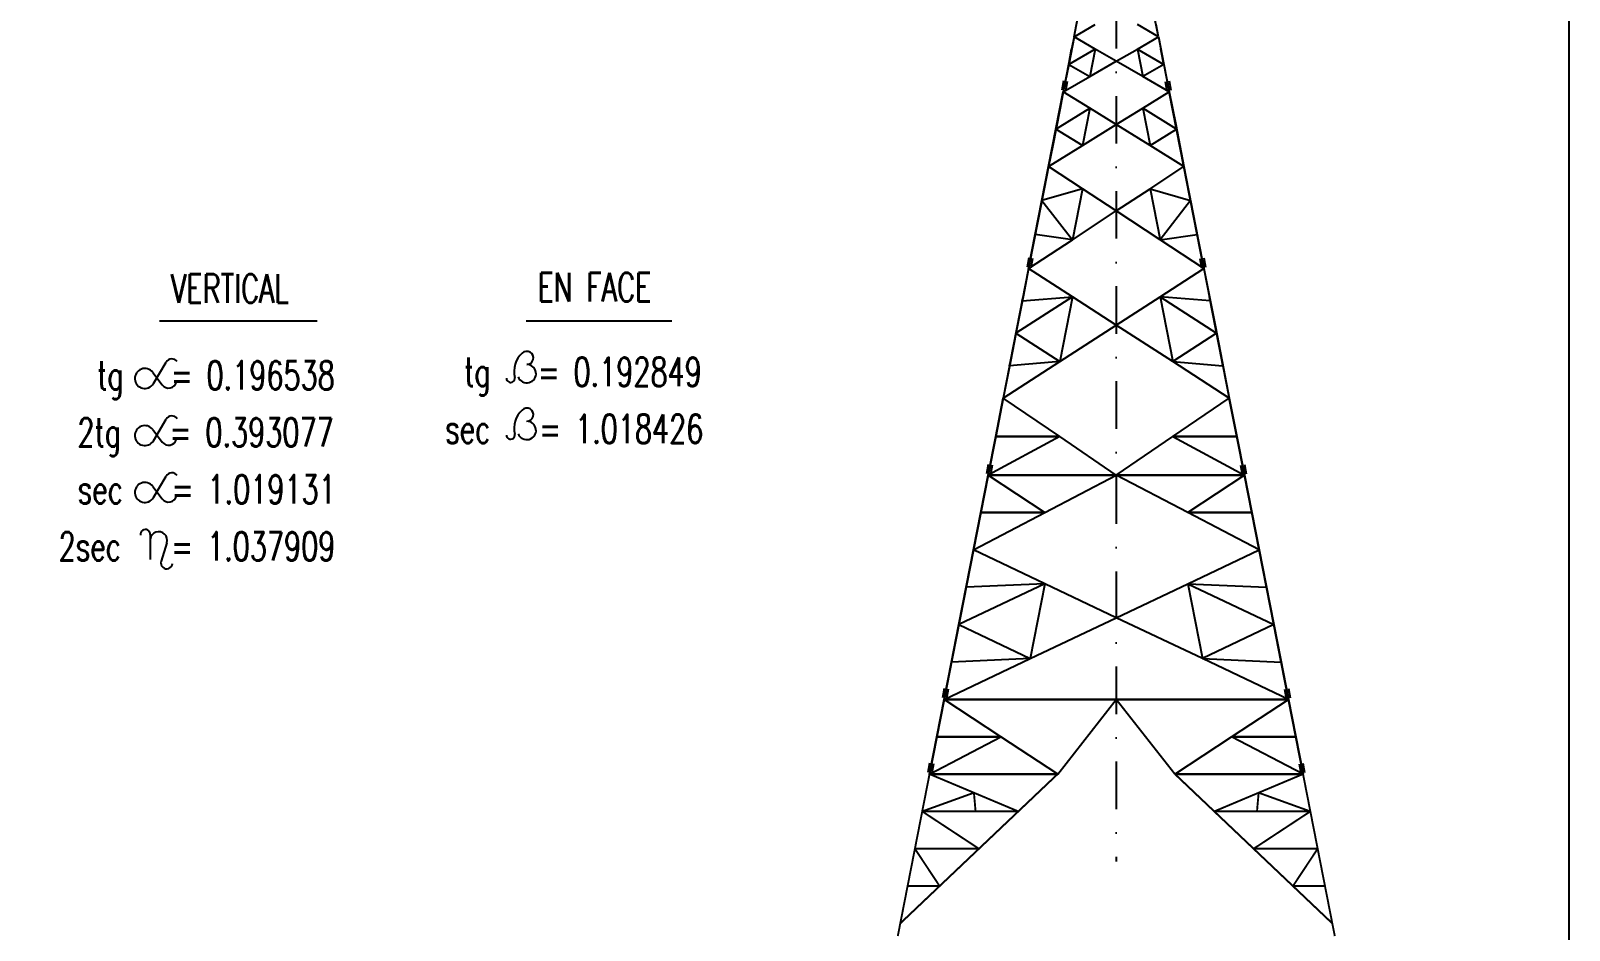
# Model space of a CAD drawing. Extents: x 650600 to 666820, y -4460 to 7020.
# Drawn here: x 663583 to 666820, y -574 to 1319 of the extents above; entities that cross this region are included whole.
import ezdxf

# ---------------------------------------------------------------- set-up
doc = ezdxf.new("R2010")
doc.units = 0
doc.header["$LTSCALE"] = 200
doc.header["$MEASUREMENT"] = 0
doc.linetypes.add('DASHDOT', pattern=[1, 0.5, -0.25, 0, -0.25])
for name, color, linetype in [('LINEA-MEDIA', 7, 'CONTINUOUS'), ('LS', 7, 'CONTINUOUS'), ('MZ', 6, 'DASHDOT')]:
    doc.layers.add(name, color=color, linetype=linetype)
doc.styles.add('RS', font='ROMANS8.shx', dxfattribs={"width": 0.7})

msp = doc.modelspace()

# ---------------------------------------------------------------- linework, layer by layer
at = {"layer": 'LINEA-MEDIA'}
for p, q in [((663853.613, 708.454), (664185.132, 708.454)), ((664624.99, 708.454), (664931.953, 708.454)), ((663840.601, 576.433), (663867.265, 621.462)), ((663839.281, 599.839), (663859.135, 573.577)), ((663840.601, 456.26), (663867.265, 501.29)), ((663839.281, 479.667), (663859.135, 453.404)), ((663839.281, 359.995), (663859.135, 333.733)), ((663840.601, 336.589), (663867.265, 381.618)), ((663833.73, 258.593), (663833.73, 206.103)), ((663868.928, 241.324), (663856.862, 202.574))]:
    msp.add_line(p, q, dxfattribs=at)
for centre, radius, start, end in [((663879.436, 614.255), 14.145, 36.935571, 149.368163), ((664651.614, 601.76), 51.996, 132.141042, 193.778634), ((664626.531, 597.379), 19.358, 200.722607, 90), ((664626.531, 630.564), 13.827, 270, 135.157666), ((663822.499, 587.152), 21.038, 37.08899, 329.368163), ((664592.335, 587.789), 8.921, 179.906205, 10.244605), ((663872.633, 583.781), 16.92, 217.08899, 345.851113), ((664651.614, 482.172), 51.996, 132.141042, 193.778634), ((664626.531, 510.976), 13.827, 270, 135.157666), ((663822.499, 466.98), 21.038, 37.08899, 329.368163), ((663879.436, 494.082), 14.145, 36.935571, 149.368163), ((664626.531, 477.791), 19.358, 200.722607, 90), ((663872.633, 463.608), 16.92, 217.08899, 345.851113), ((664592.335, 468.201), 8.921, 179.906205, 10.244605), ((663879.436, 374.411), 14.145, 36.935571, 149.368163), ((663822.499, 347.308), 21.038, 37.08899, 329.368163), ((663872.633, 343.937), 16.92, 217.08899, 345.851113), ((663823.657, 259.333), 10.074, 355.786368, 189.399767), ((663851.643, 246.706), 18.103, 342.70498, 171.681716), ((663868.623, 198.913), 12.317, 162.70498, 355.007087)]:
    msp.add_arc(centre, radius, start, end, dxfattribs=at)
at = {"layer": 'LS', "color": 6, "ltscale": 0.01}
for p, q in [((665778.122, 1305.749), (665788.392, 1358.149)), ((665778.122, 1305.749), (665788.392, 1358.149)), ((665778.122, 1305.749), (665783.257, 1331.949)), ((665778.122, 1305.749), (665783.257, 1331.949)), ((665778.122, 1305.749), (665822.557, 1331.949)), ((665778.122, 1305.749), (665822.557, 1331.949)), ((665955.862, 1305.749), (665911.427, 1331.949)), ((665955.862, 1305.749), (665911.427, 1331.949)), ((665955.862, 1305.749), (665945.592, 1358.149)), ((665955.862, 1305.749), (665945.592, 1358.149)), ((665955.862, 1305.749), (665950.727, 1331.949)), ((665955.862, 1305.749), (665950.727, 1331.949)), ((665778.122, 1305.749), (665766.803, 1248.109)), ((665778.122, 1305.749), (665766.803, 1248.109)), ((665778.122, 1305.749), (665773.091, 1280.178)), ((665778.122, 1305.749), (665773.091, 1280.178)), ((665822.557, 1280.178), (665778.122, 1305.749)), ((665822.557, 1280.178), (665778.122, 1305.749)), ((665911.427, 1280.178), (665955.862, 1305.749)), ((665911.427, 1280.178), (665955.862, 1305.749)), ((665955.862, 1305.749), (665960.893, 1280.178)), ((665955.862, 1305.749), (665960.893, 1280.178)), ((665955.862, 1305.749), (665967.181, 1248.109)), ((665955.862, 1305.749), (665967.181, 1248.109)), ((665773.091, 1280.178), (665761.825, 1222.538)), ((665773.091, 1280.178), (665761.825, 1222.538)), ((665766.803, 1248.109), (665773.091, 1280.178)), ((665766.803, 1248.109), (665773.091, 1280.178)), ((665822.557, 1280.178), (665766.803, 1248.109)), ((665822.557, 1280.178), (665766.803, 1248.109)), ((665773.091, 1280.178), (665768.113, 1254.607)), ((665773.091, 1280.178), (665768.113, 1254.607)), ((665822.557, 1280.178), (665811.238, 1222.538)), ((665822.557, 1280.178), (665811.238, 1222.538)), ((665866.992, 1254.607), (665822.557, 1280.178)), ((665866.992, 1254.607), (665822.557, 1280.178)), ((665866.992, 1254.607), (665911.427, 1280.178)), ((665866.992, 1254.607), (665911.427, 1280.178)), ((665911.427, 1280.178), (665967.181, 1248.109)), ((665911.427, 1280.178), (665967.181, 1248.109)), ((665911.427, 1280.178), (665922.746, 1222.538)), ((665911.427, 1280.178), (665922.746, 1222.538)), ((665960.893, 1280.178), (665965.871, 1254.607)), ((665960.893, 1280.178), (665965.871, 1254.607)), ((665967.181, 1248.109), (665960.893, 1280.178)), ((665967.181, 1248.109), (665960.893, 1280.178)), ((665960.893, 1280.178), (665972.159, 1222.538)), ((665960.893, 1280.178), (665972.159, 1222.538)), ((665766.803, 1248.109), (665755.537, 1190.469)), ((665766.803, 1248.109), (665755.537, 1190.469)), ((665768.113, 1254.607), (665761.825, 1222.538)), ((665768.113, 1254.607), (665761.825, 1222.538)), ((665766.803, 1248.109), (665761.825, 1222.538)), ((665766.803, 1248.109), (665761.825, 1222.538)), ((665766.803, 1248.109), (665811.238, 1222.538)), ((665766.803, 1248.109), (665811.238, 1222.538)), ((665811.238, 1222.538), (665866.992, 1254.607)), ((665811.238, 1222.538), (665866.992, 1254.607)), ((665922.746, 1222.538), (665866.992, 1254.607)), ((665922.746, 1222.538), (665866.992, 1254.607)), ((665967.181, 1248.109), (665922.746, 1222.538)), ((665967.181, 1248.109), (665922.746, 1222.538)), ((665965.871, 1254.607), (665972.159, 1222.538)), ((665965.871, 1254.607), (665972.159, 1222.538)), ((665967.181, 1248.109), (665978.447, 1190.469)), ((665967.181, 1248.109), (665978.447, 1190.469)), ((665967.181, 1248.109), (665972.159, 1222.538)), ((665967.181, 1248.109), (665972.159, 1222.538)), ((665755.633, 1213.223), (665752.124, 1193.543)), ((665761.825, 1222.538), (665755.537, 1190.469)), ((665761.825, 1222.538), (665755.537, 1190.469)), ((665755.537, 1190.469), (665811.238, 1222.538)), ((665755.537, 1190.469), (665811.238, 1222.538)), ((665763.887, 1211.752), (665760.377, 1192.071)), ((665978.447, 1190.469), (665922.746, 1222.538)), ((665978.447, 1190.469), (665922.746, 1222.538)), ((665970.097, 1211.752), (665973.607, 1192.071)), ((665972.159, 1222.538), (665978.447, 1190.469)), ((665972.159, 1222.538), (665978.447, 1190.469)), ((665972.159, 1222.538), (665978.447, 1190.469)), ((665972.159, 1222.538), (665978.447, 1190.469)), ((665978.351, 1213.223), (665981.861, 1193.543)), ((665740.079, 1111.869), (665755.537, 1190.469)), ((665740.079, 1111.869), (665755.537, 1190.469)), ((665755.537, 1190.469), (665748.725, 1155.938)), ((665755.537, 1190.469), (665748.725, 1155.938)), ((665811.238, 1155.938), (665755.537, 1190.469)), ((665811.238, 1155.938), (665755.537, 1190.469)), ((665922.746, 1155.938), (665978.447, 1190.469)), ((665922.746, 1155.938), (665978.447, 1190.469)), ((665993.905, 1111.869), (665978.447, 1190.469)), ((665993.905, 1111.869), (665978.447, 1190.469)), ((665978.447, 1190.469), (665985.259, 1155.938)), ((665978.447, 1190.469), (665985.259, 1155.938)), ((665748.725, 1155.938), (665733.32, 1077.338)), ((665748.725, 1155.938), (665733.32, 1077.338)), ((665740.079, 1111.869), (665811.238, 1155.938)), ((665740.079, 1111.869), (665811.238, 1155.938)), ((665748.725, 1155.938), (665740.079, 1111.869)), ((665748.725, 1155.938), (665740.079, 1111.869)), ((665748.725, 1155.938), (665741.966, 1121.406)), ((665748.725, 1155.938), (665741.966, 1121.406)), ((665811.238, 1155.938), (665795.833, 1077.338)), ((665811.238, 1155.938), (665795.833, 1077.338)), ((665866.992, 1121.406), (665811.238, 1155.938)), ((665866.992, 1121.406), (665811.238, 1155.938)), ((665866.992, 1121.406), (665922.746, 1155.938)), ((665866.992, 1121.406), (665922.746, 1155.938)), ((665922.746, 1155.938), (665938.151, 1077.338)), ((665922.746, 1155.938), (665938.151, 1077.338)), ((665993.905, 1111.869), (665922.746, 1155.938)), ((665993.905, 1111.869), (665922.746, 1155.938)), ((665985.259, 1155.938), (665993.905, 1111.869)), ((665985.259, 1155.938), (665993.905, 1111.869)), ((665985.259, 1155.938), (666000.664, 1077.338)), ((665985.259, 1155.938), (666000.664, 1077.338)), ((665985.259, 1155.938), (665992.018, 1121.406)), ((665985.259, 1155.938), (665992.018, 1121.406)), ((665724.674, 1033.269), (665740.079, 1111.869)), ((665724.674, 1033.269), (665740.079, 1111.869)), ((665741.966, 1121.406), (665733.32, 1077.338)), ((665741.966, 1121.406), (665733.32, 1077.338)), ((665740.079, 1111.869), (665733.32, 1077.338)), ((665740.079, 1111.869), (665733.32, 1077.338)), ((665795.833, 1077.338), (665740.079, 1111.869)), ((665795.833, 1077.338), (665740.079, 1111.869)), ((665795.833, 1077.338), (665866.992, 1121.406)), ((665795.833, 1077.338), (665866.992, 1121.406)), ((665938.151, 1077.338), (665866.992, 1121.406)), ((665938.151, 1077.338), (665866.992, 1121.406)), ((665938.151, 1077.338), (665993.905, 1111.869)), ((665938.151, 1077.338), (665993.905, 1111.869)), ((665992.018, 1121.406), (666000.664, 1077.338)), ((665992.018, 1121.406), (666000.664, 1077.338)), ((665993.905, 1111.869), (666000.664, 1077.338)), ((665993.905, 1111.869), (666000.664, 1077.338)), ((666009.31, 1033.269), (665993.905, 1111.869)), ((666009.31, 1033.269), (665993.905, 1111.869)), ((665724.674, 1033.269), (665795.833, 1077.338)), ((665724.674, 1033.269), (665795.833, 1077.338)), ((665733.32, 1077.338), (665724.674, 1033.269)), ((665733.32, 1077.338), (665724.674, 1033.269)), ((666009.31, 1033.269), (665938.151, 1077.338)), ((666009.31, 1033.269), (665938.151, 1077.338)), ((666000.664, 1077.338), (666009.31, 1033.269)), ((666000.664, 1077.338), (666009.31, 1033.269)), ((665710.63, 961.639), (665724.674, 1033.269)), ((665710.63, 961.639), (665724.674, 1033.269)), ((665724.674, 1033.269), (665715.504, 986.476)), ((665724.674, 1033.269), (665715.504, 986.476)), ((665795.833, 986.476), (665724.674, 1033.269)), ((665795.833, 986.476), (665724.674, 1033.269)), ((665938.151, 986.476), (666009.31, 1033.269)), ((665938.151, 986.476), (666009.31, 1033.269)), ((666023.354, 961.639), (666009.31, 1033.269)), ((666023.354, 961.639), (666009.31, 1033.269)), ((666009.31, 1033.269), (666018.48, 986.476)), ((666009.31, 1033.269), (666018.48, 986.476)), ((665715.504, 986.476), (665694.439, 879.056)), ((665715.504, 986.476), (665694.439, 879.056)), ((665715.504, 986.476), (665706.334, 939.683)), ((665715.504, 986.476), (665706.334, 939.683)), ((665795.833, 986.476), (665710.63, 961.639)), ((665795.833, 986.476), (665710.63, 961.639)), ((665710.63, 961.639), (665715.504, 986.476)), ((665710.63, 961.639), (665715.504, 986.476)), ((665795.833, 986.476), (665774.768, 879.056)), ((665795.833, 986.476), (665774.768, 879.056)), ((665866.992, 939.683), (665795.833, 986.476)), ((665866.992, 939.683), (665795.833, 986.476)), ((665866.992, 939.683), (665938.151, 986.476)), ((665866.992, 939.683), (665938.151, 986.476)), ((665938.151, 986.476), (666023.354, 961.639)), ((665938.151, 986.476), (666023.354, 961.639)), ((665938.151, 986.476), (665959.216, 879.056)), ((665938.151, 986.476), (665959.216, 879.056)), ((666023.354, 961.639), (666018.48, 986.476)), ((666023.354, 961.639), (666018.48, 986.476)), ((666018.48, 986.476), (666039.545, 879.056)), ((666018.48, 986.476), (666039.545, 879.056)), ((666018.48, 986.476), (666027.65, 939.683)), ((666018.48, 986.476), (666027.65, 939.683)), ((665710.63, 961.639), (665694.439, 879.056)), ((665710.63, 961.639), (665694.439, 879.056)), ((665706.334, 939.683), (665694.439, 879.056)), ((665706.334, 939.683), (665694.439, 879.056)), ((665696.587, 890.06), (665710.63, 961.639)), ((665696.587, 890.06), (665710.63, 961.639)), ((665710.63, 961.639), (665774.768, 879.056)), ((665710.63, 961.639), (665774.768, 879.056)), ((665774.768, 879.056), (665866.992, 939.683)), ((665774.768, 879.056), (665866.992, 939.683)), ((665959.216, 879.056), (665866.992, 939.683)), ((665959.216, 879.056), (665866.992, 939.683)), ((666023.354, 961.639), (665959.216, 879.056)), ((666023.354, 961.639), (665959.216, 879.056)), ((666023.354, 961.639), (666039.545, 879.056)), ((666023.354, 961.639), (666039.545, 879.056)), ((666037.397, 890.06), (666023.354, 961.639)), ((666037.397, 890.06), (666023.354, 961.639)), ((666027.65, 939.683), (666039.545, 879.056)), ((666027.65, 939.683), (666039.545, 879.056)), ((665682.544, 818.429), (665696.587, 890.06)), ((665682.544, 818.429), (665696.587, 890.06)), ((665682.544, 818.429), (665774.768, 879.056)), ((665682.544, 818.429), (665774.768, 879.056)), ((665694.439, 879.056), (665682.544, 818.429)), ((665694.439, 879.056), (665682.544, 818.429)), ((665696.587, 890.06), (665694.439, 879.056)), ((665696.587, 890.06), (665694.439, 879.056)), ((665774.768, 879.056), (665696.587, 890.06)), ((665774.768, 879.056), (665696.587, 890.06)), ((665959.216, 879.056), (666037.397, 890.06)), ((665959.216, 879.056), (666037.397, 890.06)), ((666051.44, 818.429), (665959.216, 879.056)), ((666051.44, 818.429), (665959.216, 879.056)), ((666037.397, 890.06), (666039.545, 879.056)), ((666037.397, 890.06), (666039.545, 879.056)), ((666051.44, 818.429), (666037.397, 890.06)), ((666051.44, 818.429), (666037.397, 890.06)), ((666039.545, 879.056), (666051.44, 818.429)), ((666039.545, 879.056), (666051.44, 818.429)), ((665682.544, 818.429), (665669.182, 750.309)), ((665682.544, 818.429), (665669.182, 750.309)), ((665682.544, 818.429), (665670.911, 758.903)), ((665682.544, 818.429), (665670.911, 758.903)), ((665682.64, 841.183), (665679.13, 821.503)), ((665774.768, 758.903), (665682.544, 818.429)), ((665774.768, 758.903), (665682.544, 818.429)), ((665690.894, 839.712), (665687.384, 820.031)), ((665959.216, 758.903), (666051.44, 818.429)), ((665959.216, 758.903), (666051.44, 818.429)), ((666043.09, 839.712), (666046.6, 820.031)), ((666051.344, 841.183), (666054.854, 821.503)), ((666051.44, 818.429), (666064.802, 750.309)), ((666051.44, 818.429), (666064.802, 750.309)), ((666051.44, 818.429), (666063.073, 758.903)), ((666051.44, 818.429), (666063.073, 758.903)), ((665644.187, 622.663), (665670.911, 758.903)), ((665644.187, 622.663), (665670.911, 758.903)), ((665774.768, 758.903), (665655.872, 682.189)), ((665774.768, 758.903), (665655.872, 682.189)), ((665670.911, 758.903), (665655.872, 682.189)), ((665670.911, 758.903), (665655.872, 682.189)), ((665669.182, 750.309), (665655.872, 682.189)), ((665669.182, 750.309), (665655.872, 682.189)), ((665670.911, 758.903), (665659.226, 699.429)), ((665670.911, 758.903), (665659.226, 699.429)), ((665669.182, 750.309), (665774.768, 758.903)), ((665669.182, 750.309), (665774.768, 758.903)), ((665669.182, 750.309), (665670.911, 758.903)), ((665669.182, 750.309), (665670.911, 758.903)), ((665774.768, 758.903), (665748.044, 622.663)), ((665774.768, 758.903), (665748.044, 622.663)), ((665866.992, 699.429), (665774.768, 758.903)), ((665866.992, 699.429), (665774.768, 758.903)), ((665866.992, 699.429), (665959.216, 758.903)), ((665866.992, 699.429), (665959.216, 758.903)), ((666064.802, 750.309), (665959.216, 758.903)), ((666064.802, 750.309), (665959.216, 758.903)), ((665959.216, 758.903), (666078.112, 682.189)), ((665959.216, 758.903), (666078.112, 682.189)), ((665959.216, 758.903), (665985.94, 622.663)), ((665959.216, 758.903), (665985.94, 622.663)), ((666064.802, 750.309), (666063.073, 758.903)), ((666064.802, 750.309), (666063.073, 758.903)), ((666063.073, 758.903), (666078.112, 682.189)), ((666063.073, 758.903), (666078.112, 682.189)), ((666089.797, 622.663), (666063.073, 758.903)), ((666089.797, 622.663), (666063.073, 758.903)), ((666063.073, 758.903), (666074.758, 699.429)), ((666063.073, 758.903), (666074.758, 699.429)), ((666064.802, 750.309), (666078.112, 682.189)), ((666064.802, 750.309), (666078.112, 682.189)), ((665655.872, 682.189), (665642.51, 614.069)), ((665655.872, 682.189), (665642.51, 614.069)), ((665659.226, 699.429), (665644.187, 622.663)), ((665659.226, 699.429), (665644.187, 622.663)), ((665655.872, 682.189), (665644.187, 622.663)), ((665655.872, 682.189), (665644.187, 622.663)), ((665655.872, 682.189), (665748.044, 622.663)), ((665655.872, 682.189), (665748.044, 622.663)), ((665748.044, 622.663), (665866.992, 699.429)), ((665748.044, 622.663), (665866.992, 699.429)), ((665985.94, 622.663), (665866.992, 699.429)), ((665985.94, 622.663), (665866.992, 699.429)), ((666078.112, 682.189), (665985.94, 622.663)), ((666078.112, 682.189), (665985.94, 622.663)), ((666074.758, 699.429), (666089.797, 622.663)), ((666074.758, 699.429), (666089.797, 622.663)), ((666078.112, 682.189), (666089.797, 622.663)), ((666078.112, 682.189), (666089.797, 622.663)), ((666078.112, 682.189), (666091.474, 614.069)), ((666078.112, 682.189), (666091.474, 614.069)), ((665629.148, 545.949), (665748.044, 622.663)), ((665629.148, 545.949), (665748.044, 622.663)), ((665644.187, 622.663), (665629.148, 545.949)), ((665644.187, 622.663), (665629.148, 545.949)), ((665748.044, 622.663), (665642.51, 614.069)), ((665748.044, 622.663), (665642.51, 614.069)), ((665642.51, 614.069), (665644.187, 622.663)), ((665642.51, 614.069), (665644.187, 622.663)), ((665985.94, 622.663), (666091.474, 614.069)), ((665985.94, 622.663), (666091.474, 614.069)), ((666104.836, 545.949), (665985.94, 622.663)), ((666104.836, 545.949), (665985.94, 622.663)), ((666091.474, 614.069), (666089.797, 622.663)), ((666091.474, 614.069), (666089.797, 622.663)), ((666089.797, 622.663), (666104.836, 545.949)), ((666089.797, 622.663), (666104.836, 545.949)), ((665642.51, 614.069), (665629.148, 545.949)), ((665642.51, 614.069), (665629.148, 545.949)), ((666091.474, 614.069), (666104.836, 545.949)), ((666091.474, 614.069), (666104.836, 545.949)), ((665613.219, 464.729), (665629.148, 545.949)), ((665613.219, 464.729), (665629.148, 545.949)), ((665629.148, 545.949), (665613.219, 464.729)), ((665629.148, 545.949), (665613.219, 464.729)), ((665748.044, 464.729), (665629.148, 545.949)), ((665748.044, 464.729), (665629.148, 545.949)), ((665985.94, 464.729), (666104.836, 545.949)), ((665985.94, 464.729), (666104.836, 545.949)), ((666120.765, 464.729), (666104.836, 545.949)), ((666120.765, 464.729), (666104.836, 545.949)), ((666104.836, 545.949), (666120.765, 464.729)), ((666104.836, 545.949), (666120.765, 464.729)), ((665748.044, 464.729), (665597.289, 383.509)), ((665748.044, 464.729), (665597.289, 383.509)), ((665613.219, 464.729), (665597.289, 383.509)), ((665613.219, 464.729), (665597.289, 383.509)), ((665597.289, 383.509), (665613.219, 464.729)), ((665597.289, 383.509), (665613.219, 464.729)), ((665613.219, 464.729), (665597.289, 383.509)), ((665613.219, 464.729), (665597.289, 383.509)), ((665613.219, 464.729), (665748.044, 464.729)), ((665748.044, 464.729), (665613.219, 464.729)), ((665866.992, 383.509), (665748.044, 464.729)), ((665866.992, 383.509), (665748.044, 464.729)), ((665866.992, 383.509), (665985.94, 464.729)), ((665866.992, 383.509), (665985.94, 464.729)), ((665985.94, 464.729), (666120.765, 464.729)), ((666120.765, 464.729), (665985.94, 464.729)), ((665985.94, 464.729), (666136.695, 383.509)), ((665985.94, 464.729), (666136.695, 383.509)), ((666120.765, 464.729), (666136.695, 383.509)), ((666120.765, 464.729), (666136.695, 383.509)), ((666136.695, 383.509), (666120.765, 464.729)), ((666136.695, 383.509), (666120.765, 464.729)), ((666120.765, 464.729), (666136.695, 383.509)), ((666120.765, 464.729), (666136.695, 383.509)), ((665597.385, 406.263), (665593.876, 386.583)), ((665605.639, 404.792), (665602.129, 385.111)), ((666128.345, 404.792), (666131.855, 385.111)), ((666136.599, 406.263), (666140.109, 386.583)), ((665597.289, 383.509), (665581.884, 304.909)), ((665597.289, 383.509), (665581.884, 304.909)), ((665581.884, 304.909), (665597.289, 383.509)), ((665581.884, 304.909), (665597.289, 383.509)), ((665597.289, 383.509), (665581.884, 304.909)), ((665597.289, 383.509), (665581.884, 304.909)), ((665732.114, 383.509), (665597.289, 383.509)), ((665597.289, 383.509), (665732.114, 383.509)), ((665597.289, 383.509), (665732.114, 383.509)), ((665597.289, 383.509), (665732.114, 383.509)), ((665597.289, 383.509), (665732.114, 383.509)), ((665732.114, 383.509), (665597.289, 383.509)), ((665732.114, 383.509), (665597.289, 383.509)), ((665732.114, 383.509), (665597.289, 383.509)), ((665597.289, 383.509), (665716.709, 304.909)), ((665597.289, 383.509), (665716.709, 304.909)), ((665716.709, 304.909), (665866.992, 383.509)), ((665716.709, 304.909), (665866.992, 383.509)), ((665732.114, 383.509), (665866.992, 383.509)), ((665866.992, 383.509), (665732.114, 383.509)), ((665866.992, 383.509), (665732.114, 383.509)), ((665866.992, 383.509), (665732.114, 383.509)), ((665866.992, 383.509), (666001.87, 383.509)), ((666001.87, 383.509), (665866.992, 383.509)), ((665866.992, 383.509), (666001.87, 383.509)), ((665866.992, 383.509), (666001.87, 383.509)), ((666017.275, 304.909), (665866.992, 383.509)), ((666017.275, 304.909), (665866.992, 383.509)), ((666136.695, 383.509), (666001.87, 383.509)), ((666001.87, 383.509), (666136.695, 383.509)), ((666136.695, 383.509), (666001.87, 383.509)), ((666136.695, 383.509), (666001.87, 383.509)), ((666001.87, 383.509), (666136.695, 383.509)), ((666136.695, 383.509), (666001.87, 383.509)), ((666001.87, 383.509), (666136.695, 383.509)), ((666136.695, 383.509), (666017.275, 304.909)), ((666136.695, 383.509), (666017.275, 304.909)), ((666136.695, 383.509), (666152.1, 304.909)), ((666136.695, 383.509), (666152.1, 304.909)), ((666152.1, 304.909), (666136.695, 383.509)), ((666152.1, 304.909), (666136.695, 383.509)), ((666136.695, 383.509), (666152.1, 304.909)), ((666136.695, 383.509), (666152.1, 304.909)), ((665566.478, 226.309), (665581.884, 304.909)), ((665566.478, 226.309), (665581.884, 304.909)), ((665566.478, 226.309), (665716.709, 304.909)), ((665566.478, 226.309), (665716.709, 304.909)), ((665581.884, 304.909), (665566.478, 226.309)), ((665581.884, 304.909), (665566.478, 226.309)), ((665581.884, 304.909), (665716.709, 304.909)), ((665716.709, 304.909), (665581.884, 304.909)), ((666017.275, 304.909), (666152.1, 304.909)), ((666152.1, 304.909), (666017.275, 304.909)), ((666167.506, 226.309), (666017.275, 304.909)), ((666167.506, 226.309), (666017.275, 304.909)), ((666167.506, 226.309), (666152.1, 304.909)), ((666167.506, 226.309), (666152.1, 304.909)), ((666152.1, 304.909), (666167.506, 226.309)), ((666152.1, 304.909), (666167.506, 226.309)), ((665551.072, 147.709), (665566.478, 226.309)), ((665551.072, 147.709), (665566.478, 226.309)), ((665566.478, 226.309), (665552.487, 155.045)), ((665566.478, 226.309), (665552.487, 155.045)), ((665716.709, 155.045), (665566.478, 226.309)), ((665716.709, 155.045), (665566.478, 226.309)), ((666017.275, 155.045), (666167.506, 226.309)), ((666017.275, 155.045), (666167.506, 226.309)), ((666182.912, 147.709), (666167.506, 226.309)), ((666182.912, 147.709), (666167.506, 226.309)), ((666167.506, 226.309), (666181.497, 155.045)), ((666167.506, 226.309), (666181.497, 155.045)), ((665552.487, 155.045), (665521.676, -2.155)), ((665552.487, 155.045), (665521.676, -2.155)), ((665552.487, 155.045), (665535.614, 69.109)), ((665552.487, 155.045), (665535.614, 69.109)), ((665716.709, 155.045), (665535.614, 69.109)), ((665716.709, 155.045), (665535.614, 69.109)), ((665535.614, 69.109), (665551.072, 147.709)), ((665535.614, 69.109), (665551.072, 147.709)), ((665552.487, 155.045), (665538.496, 83.729)), ((665552.487, 155.045), (665538.496, 83.729)), ((665716.709, 155.045), (665551.072, 147.709)), ((665716.709, 155.045), (665551.072, 147.709)), ((665551.072, 147.709), (665552.487, 155.045)), ((665551.072, 147.709), (665552.487, 155.045)), ((665716.709, 155.045), (665685.898, -2.155)), ((665716.709, 155.045), (665685.898, -2.155)), ((665866.992, 83.729), (665716.709, 155.045)), ((665866.992, 83.729), (665716.709, 155.045)), ((665866.992, 83.729), (666017.275, 155.045)), ((665866.992, 83.729), (666017.275, 155.045)), ((666017.275, 155.045), (666182.912, 147.709)), ((666017.275, 155.045), (666182.912, 147.709)), ((666017.275, 155.045), (666198.37, 69.109)), ((666017.275, 155.045), (666198.37, 69.109)), ((666017.275, 155.045), (666048.086, -2.155)), ((666017.275, 155.045), (666048.086, -2.155)), ((666182.912, 147.709), (666181.497, 155.045)), ((666182.912, 147.709), (666181.497, 155.045)), ((666181.497, 155.045), (666198.37, 69.109)), ((666181.497, 155.045), (666198.37, 69.109)), ((666181.497, 155.045), (666212.308, -2.155)), ((666181.497, 155.045), (666212.308, -2.155)), ((666181.497, 155.045), (666195.488, 83.729)), ((666181.497, 155.045), (666195.488, 83.729)), ((666198.37, 69.109), (666182.912, 147.709)), ((666198.37, 69.109), (666182.912, 147.709)), ((665520.209, -9.491), (665535.614, 69.109)), ((665520.209, -9.491), (665535.614, 69.109)), ((665538.496, 83.729), (665521.676, -2.155)), ((665538.496, 83.729), (665521.676, -2.155)), ((665535.614, 69.109), (665521.676, -2.155)), ((665535.614, 69.109), (665521.676, -2.155)), ((665535.614, 69.109), (665685.898, -2.155)), ((665535.614, 69.109), (665685.898, -2.155)), ((665685.898, -2.155), (665866.992, 83.729)), ((665685.898, -2.155), (665866.992, 83.729)), ((666048.086, -2.155), (665866.992, 83.729)), ((666048.086, -2.155), (665866.992, 83.729)), ((666198.37, 69.109), (666048.086, -2.155)), ((666198.37, 69.109), (666048.086, -2.155)), ((666195.488, 83.729), (666212.308, -2.155)), ((666195.488, 83.729), (666212.308, -2.155)), ((666198.37, 69.109), (666212.308, -2.155)), ((666198.37, 69.109), (666212.308, -2.155)), ((666213.775, -9.491), (666198.37, 69.109)), ((666213.775, -9.491), (666198.37, 69.109)), ((665504.803, -88.091), (665685.898, -2.155)), ((665504.803, -88.091), (665685.898, -2.155)), ((665521.676, -2.155), (665504.803, -88.091)), ((665521.676, -2.155), (665504.803, -88.091)), ((665504.803, -88.091), (665520.209, -9.491)), ((665504.803, -88.091), (665520.209, -9.491)), ((665521.676, -2.155), (665520.209, -9.491)), ((665521.676, -2.155), (665520.209, -9.491)), ((665685.898, -2.155), (665520.209, -9.491)), ((665685.898, -2.155), (665520.209, -9.491)), ((666048.086, -2.155), (666213.775, -9.491)), ((666048.086, -2.155), (666213.775, -9.491)), ((666229.181, -88.091), (666048.086, -2.155)), ((666229.181, -88.091), (666048.086, -2.155)), ((666212.308, -2.155), (666213.775, -9.491)), ((666212.308, -2.155), (666213.775, -9.491)), ((666212.308, -2.155), (666229.181, -88.091)), ((666212.308, -2.155), (666229.181, -88.091)), ((666229.181, -88.091), (666213.775, -9.491)), ((666229.181, -88.091), (666213.775, -9.491)), ((665504.803, -88.091), (665473.992, -245.291)), ((665504.803, -88.091), (665473.992, -245.291)), ((665489.398, -166.691), (665504.803, -88.091)), ((665489.398, -166.691), (665504.803, -88.091)), ((665504.803, -88.091), (665489.398, -166.691)), ((665504.803, -88.091), (665489.398, -166.691)), ((665504.899, -65.337), (665501.39, -85.017)), ((665504.803, -88.091), (665625.533, -88.091)), ((665504.803, -88.091), (665625.533, -88.091)), ((665504.803, -88.091), (665565.168, -88.091)), ((665504.803, -88.091), (665565.168, -88.091)), ((665504.803, -88.091), (665565.168, -88.091)), ((665624.275, -166.691), (665504.803, -88.091)), ((665624.275, -166.691), (665504.803, -88.091)), ((665504.803, -88.091), (665685.898, -88.091)), ((665685.898, -88.091), (665504.803, -88.091)), ((665504.803, -88.091), (665625.533, -88.091)), ((665504.803, -88.091), (665625.533, -88.091)), ((665504.803, -88.091), (665565.168, -88.091)), ((665504.803, -88.091), (665565.168, -88.091)), ((665504.803, -88.091), (666229.181, -88.091)), ((665513.153, -66.808), (665509.643, -86.489)), ((665565.168, -88.091), (665625.533, -88.091)), ((665565.168, -88.091), (665625.533, -88.091)), ((665625.533, -88.091), (665746.262, -88.091)), ((665625.533, -88.091), (665746.262, -88.091)), ((665625.533, -88.091), (665685.898, -88.091)), ((665625.533, -88.091), (665685.898, -88.091)), ((665685.898, -88.091), (665746.262, -88.091)), ((665685.898, -88.091), (665746.262, -88.091)), ((665685.898, -88.091), (665866.992, -88.091)), ((665866.992, -88.091), (665685.898, -88.091)), ((665743.695, -245.291), (665866.992, -88.091)), ((665743.695, -245.291), (665866.992, -88.091)), ((665746.262, -88.091), (665866.992, -88.091)), ((665746.262, -88.091), (665866.992, -88.091)), ((665746.262, -88.091), (665866.992, -88.091)), ((665746.262, -88.091), (665866.992, -88.091)), ((665990.289, -245.291), (665866.992, -88.091)), ((665990.289, -245.291), (665866.992, -88.091)), ((665866.992, -88.091), (666048.086, -88.091)), ((666048.086, -88.091), (665866.992, -88.091)), ((665987.722, -88.091), (665866.992, -88.091)), ((665987.722, -88.091), (665866.992, -88.091)), ((665866.992, -88.091), (665987.722, -88.091)), ((665866.992, -88.091), (665987.722, -88.091)), ((666048.086, -88.091), (665987.722, -88.091)), ((666048.086, -88.091), (665987.722, -88.091)), ((666108.451, -88.091), (665987.722, -88.091)), ((666108.451, -88.091), (665987.722, -88.091)), ((666048.086, -88.091), (666229.181, -88.091)), ((666229.181, -88.091), (666048.086, -88.091)), ((666108.451, -88.091), (666048.086, -88.091)), ((666108.451, -88.091), (666048.086, -88.091)), ((666229.181, -88.091), (666108.451, -88.091)), ((666108.451, -88.091), (666229.181, -88.091)), ((666229.181, -88.091), (666108.451, -88.091)), ((666229.181, -88.091), (666108.451, -88.091)), ((666168.816, -88.091), (666108.451, -88.091)), ((666168.816, -88.091), (666108.451, -88.091)), ((666109.709, -166.691), (666229.181, -88.091)), ((666109.709, -166.691), (666229.181, -88.091)), ((666229.181, -88.091), (666168.816, -88.091)), ((666229.181, -88.091), (666168.816, -88.091)), ((666168.816, -88.091), (666229.181, -88.091)), ((666229.181, -88.091), (666168.816, -88.091)), ((666229.181, -88.091), (666168.816, -88.091)), ((666220.831, -66.808), (666224.341, -86.489)), ((666229.085, -65.337), (666232.595, -85.017)), ((666229.181, -88.091), (666259.992, -245.291)), ((666229.181, -88.091), (666259.992, -245.291)), ((666244.586, -166.691), (666229.181, -88.091)), ((666244.586, -166.691), (666229.181, -88.091)), ((666229.181, -88.091), (666244.586, -166.691)), ((666229.181, -88.091), (666244.586, -166.691)), ((665473.992, -245.291), (665624.275, -166.691)), ((665473.992, -245.291), (665624.275, -166.691)), ((665473.992, -245.291), (665489.398, -166.691)), ((665473.992, -245.291), (665489.398, -166.691)), ((665473.992, -245.291), (665489.398, -166.691)), ((665473.992, -245.291), (665489.398, -166.691)), ((665489.398, -166.691), (665473.992, -245.291)), ((665489.398, -166.691), (665473.992, -245.291)), ((665489.398, -166.691), (665624.275, -166.691)), ((665624.275, -166.691), (665489.398, -166.691)), ((665743.695, -245.291), (665624.275, -166.691)), ((665743.695, -245.291), (665624.275, -166.691)), ((665990.289, -245.291), (666109.709, -166.691)), ((665990.289, -245.291), (666109.709, -166.691)), ((666259.992, -245.291), (666109.709, -166.691)), ((666259.992, -245.291), (666109.709, -166.691)), ((666109.709, -166.691), (666244.586, -166.691)), ((666244.586, -166.691), (666109.709, -166.691)), ((666259.992, -245.291), (666244.586, -166.691)), ((666259.992, -245.291), (666244.586, -166.691)), ((666259.992, -245.291), (666244.586, -166.691)), ((666259.992, -245.291), (666244.586, -166.691)), ((666244.586, -166.691), (666259.992, -245.291)), ((666244.586, -166.691), (666259.992, -245.291)), ((665474.088, -222.537), (665470.578, -242.217)), ((665482.342, -224.008), (665478.832, -243.689)), ((666251.642, -224.008), (666255.152, -243.689)), ((666259.896, -222.537), (666263.406, -242.217)), ((665473.992, -245.291), (665608.817, -245.291)), ((665473.992, -245.291), (665608.817, -245.291)), ((665608.817, -245.291), (665473.992, -245.291)), ((665473.992, -245.291), (665608.817, -245.291)), ((665608.817, -245.291), (665473.992, -245.291)), ((665608.817, -245.291), (665473.992, -245.291)), ((665473.992, -245.291), (665608.817, -245.291)), ((665608.817, -245.291), (665473.992, -245.291)), ((665743.695, -245.291), (665608.817, -245.291)), ((665743.695, -245.291), (665608.817, -245.291)), ((665608.817, -245.291), (665743.695, -245.291)), ((665743.695, -245.291), (665608.817, -245.291)), ((665990.289, -245.291), (666125.167, -245.291)), ((665990.289, -245.291), (666125.167, -245.291)), ((665990.289, -245.291), (666125.167, -245.291)), ((666125.167, -245.291), (665990.289, -245.291)), ((665990.392, -245.291), (666259.992, -245.291)), ((666259.992, -245.291), (666125.167, -245.291)), ((666259.992, -245.291), (666125.167, -245.291)), ((666259.992, -245.291), (666125.167, -245.291)), ((666125.167, -245.291), (666259.992, -245.291)), ((666125.167, -245.291), (666259.992, -245.291)), ((666125.167, -245.291), (666259.992, -245.291)), ((666125.167, -245.291), (666259.992, -245.291)), ((666259.992, -245.291), (666125.167, -245.291))]:
    msp.add_line(p, q, dxfattribs=at)
at = {"layer": 'LS', "color": 8}
msp.add_lwpolyline([(650600.201, 7019.728), (650600.201, -4460.272), (663320.201, -4460.272), (663320.201, -2860.272), (666820.201, -2860.272), (666820.201, 7019.728), (650600.201, 7019.728)], close=True, dxfattribs=at)
at = {"layer": 'LS', "color": 3, "ltscale": 0.01, "const_width": 4}
for points in [[(665743.592, -245.291), (665412.393, -559.571)], [(665473.992, -245.291), (665458.592, -323.861)], [(665458.592, -323.861), (665473.992, -245.291)], [(665473.992, -245.291), (665458.592, -323.861)], [(665458.592, -323.861), (665473.992, -245.291)], [(665473.992, -245.291), (665466.292, -284.576)], [(665473.992, -245.291), (665466.292, -284.576)], [(665660.792, -323.861), (665473.992, -245.291)], [(665990.392, -245.291), (666321.591, -559.571)], [(666073.192, -323.861), (666259.992, -245.291)], [(666259.992, -245.291), (666267.692, -284.576)], [(666259.992, -245.291), (666275.392, -323.861)], [(666275.392, -323.861), (666259.992, -245.291)], [(666259.992, -245.291), (666267.692, -284.576)], [(666259.992, -245.291), (666275.392, -323.861)], [(666275.392, -323.861), (666259.992, -245.291)], [(665466.292, -284.576), (665458.592, -323.861)], [(665466.292, -284.576), (665458.592, -323.861)], [(665466.292, -284.576), (665458.592, -323.861)], [(665458.592, -323.861), (665466.292, -284.576)], [(665458.592, -323.861), (665567.392, -284.576)], [(665466.292, -284.576), (665458.592, -323.861)], [(665458.592, -323.861), (665466.292, -284.576)], [(665458.592, -323.861), (665567.392, -284.576)], [(665567.392, -284.576), (665570.895, -323.861)], [(666166.592, -284.576), (666163.089, -323.861)], [(666275.392, -323.861), (666166.592, -284.576)], [(666275.392, -323.861), (666166.592, -284.576)], [(666267.692, -284.576), (666275.392, -323.861)], [(666267.692, -284.576), (666275.392, -323.861)], [(666267.692, -284.576), (666275.392, -323.861)], [(666275.392, -323.861), (666267.692, -284.576)], [(666267.692, -284.576), (666275.392, -323.861)], [(666275.392, -323.861), (666267.692, -284.576)], [(665458.592, -323.861), (665443.193, -402.431)], [(665443.193, -402.431), (665458.592, -323.861)], [(665458.592, -323.861), (665443.193, -402.431)], [(665443.193, -402.431), (665458.592, -323.861)], [(665458.592, -323.861), (665450.892, -363.146)], [(665458.592, -323.861), (665450.892, -363.146)], [(665570.895, -323.861), (665458.592, -323.861)], [(665570.895, -323.861), (665458.592, -323.861)], [(665458.592, -323.861), (665577.966, -402.431)], [(665458.592, -323.861), (665577.966, -402.431)], [(665660.792, -323.861), (665570.895, -323.861)], [(665660.792, -323.861), (665570.895, -323.861)], [(666073.192, -323.861), (666163.089, -323.861)], [(666073.192, -323.861), (666163.089, -323.861)], [(666275.392, -323.861), (666156.018, -402.431)], [(666275.392, -323.861), (666156.018, -402.431)], [(666163.089, -323.861), (666275.392, -323.861)], [(666163.089, -323.861), (666275.392, -323.861)], [(666275.392, -323.861), (666283.092, -363.146)], [(666275.392, -323.861), (666290.791, -402.431)], [(666290.791, -402.431), (666275.392, -323.861)], [(666275.392, -323.861), (666283.092, -363.146)], [(666275.392, -323.861), (666290.791, -402.431)], [(666290.791, -402.431), (666275.392, -323.861)], [(665450.892, -363.146), (665443.193, -402.431)], [(665450.892, -363.146), (665443.193, -402.431)], [(665450.892, -363.146), (665443.193, -402.431)], [(665443.193, -402.431), (665450.892, -363.146)], [(665450.892, -363.146), (665443.193, -402.431)], [(665443.193, -402.431), (665450.892, -363.146)], [(666283.092, -363.146), (666290.791, -402.431)], [(666283.092, -363.146), (666290.791, -402.431)], [(666283.092, -363.146), (666290.791, -402.431)], [(666290.791, -402.431), (666283.092, -363.146)], [(666283.092, -363.146), (666290.791, -402.431)], [(666290.791, -402.431), (666283.092, -363.146)], [(665443.193, -402.431), (665427.793, -481.001)], [(665427.793, -481.001), (665443.193, -402.431)], [(665443.193, -402.431), (665427.793, -481.001)], [(665427.793, -481.001), (665443.193, -402.431)], [(665443.193, -402.431), (665427.793, -481.001)], [(665443.193, -402.431), (665427.793, -481.001)], [(665533.024, -402.431), (665443.193, -402.431)], [(665533.024, -402.431), (665443.193, -402.431)], [(665443.193, -402.431), (665495.193, -481.001)], [(665495.193, -481.001), (665443.193, -402.431)], [(665443.193, -402.431), (665495.193, -481.001)], [(665495.193, -481.001), (665443.193, -402.431)], [(665577.966, -402.431), (665533.024, -402.431)], [(665577.966, -402.431), (665533.024, -402.431)], [(666156.018, -402.431), (666200.96, -402.431)], [(666156.018, -402.431), (666200.96, -402.431)], [(666200.96, -402.431), (666290.791, -402.431)], [(666200.96, -402.431), (666290.791, -402.431)], [(666290.791, -402.431), (666238.791, -481.001)], [(666238.791, -481.001), (666290.791, -402.431)], [(666290.791, -402.431), (666238.791, -481.001)], [(666238.791, -481.001), (666290.791, -402.431)], [(666290.791, -402.431), (666306.191, -481.001)], [(666306.191, -481.001), (666290.791, -402.431)], [(666290.791, -402.431), (666306.191, -481.001)], [(666306.191, -481.001), (666290.791, -402.431)], [(666290.791, -402.431), (666306.191, -481.001)], [(666290.791, -402.431), (666306.191, -481.001)], [(665427.799, -480.971), (665407.167, -586.237)], [(665427.793, -481.001), (665412.393, -559.571)], [(665412.393, -559.571), (665427.793, -481.001)], [(665427.793, -481.001), (665412.393, -559.571)], [(665412.393, -559.571), (665427.793, -481.001)], [(665427.793, -481.001), (665412.393, -559.571)], [(665427.793, -481.001), (665412.393, -559.571)], [(665495.193, -481.001), (665427.793, -481.001)], [(665495.193, -481.001), (665427.793, -481.001)], [(666238.791, -481.001), (666306.191, -481.001)], [(666238.791, -481.001), (666306.191, -481.001)], [(666306.185, -480.971), (666326.818, -586.237)], [(666306.191, -481.001), (666321.591, -559.571)], [(666321.591, -559.571), (666306.191, -481.001)], [(666306.191, -481.001), (666321.591, -559.571)], [(666321.591, -559.571), (666306.191, -481.001)], [(666306.191, -481.001), (666321.591, -559.571)], [(666306.191, -481.001), (666321.591, -559.571)]]:
    msp.add_lwpolyline(points, dxfattribs=at)
at = {"layer": 'MZ'}
msp.add_line((665866.992, 1981.952), (665866.992, -429.097), dxfattribs=at)

# ---------------------------------------------------------------- texts
at = {"layer": 'LINEA-MEDIA', "style": 'RS', "width": 0.7}
for s, p in [('VERTICAL', (663877.671, 746.456)), ('EN FACE', (664649.248, 749.286)), ('tg   = 0.196538', (663722.283, 563.819)), ('tg   = 0.192849', (664494.585, 571.062)), ('2tg   = 0.393077', (663680.812, 443.818)), ('sec   = 1.018426', (664454.758, 451.06)), ('sec   = 1.019131', (663681.253, 323.816)), ('2sec   = 1.037909', (663641.189, 203.815))]:
    msp.add_text(s, height=60.0007, dxfattribs=at).set_placement(p)

doc.saveas('drawing.dxf')
